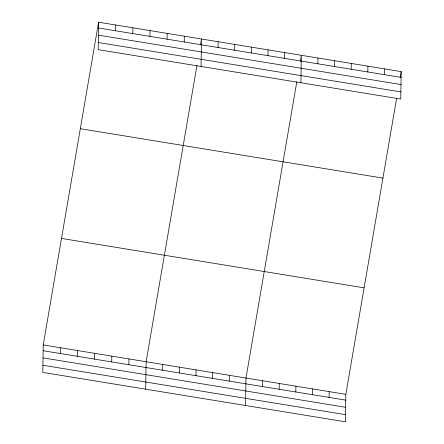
<?xml version="1.0" encoding="UTF-8"?>
<svg xmlns="http://www.w3.org/2000/svg" width="444" height="444" viewBox="0 0 444 444"><rect width="100%" height="100%" fill="white"/><g stroke="black" fill="none" stroke-linecap="round" stroke-linejoin="round"><path stroke-width="0.67" d="M98.59 22.2L98.157 49.656L400.771 99.062L401.198 71.606L98.59 22.2L43.229 344.938L42.802 372.394L345.41 421.8L345.843 394.344L396.664 98.069M60.29 353.529L60.378 347.735M77.434 356.327L77.528 350.538M94.583 359.129L94.672 353.335M115.645 30.791L115.74 24.997M111.733 361.927L111.821 356.138M132.795 33.589L132.884 27.8M128.877 364.729L128.971 358.935M149.944 36.391L150.033 30.597M145.688 389.194L146.12 361.738L196.942 65.457M167.088 39.189L167.183 33.4M162.671 370.246L162.759 364.452M184.238 41.991L184.332 36.197M179.315 372.96L179.404 367.171M195.959 375.68L196.048 369.891M201.049 66.456L201.476 39L200.455 44.949M212.604 378.393L212.693 372.605M218.032 47.508L218.121 41.714M229.243 381.113L229.337 375.324M234.676 50.222L234.765 44.433M245.549 405.494L245.982 378.038L296.803 81.763M251.315 52.941L251.409 47.153M262.532 386.546L262.62 380.758M267.96 55.655L268.054 49.867M279.176 389.266L279.265 383.477M284.604 58.375L284.698 52.586M295.821 391.985L295.909 386.191M300.91 82.756L301.337 55.3L300.316 61.255M312.465 394.699L312.554 388.911M317.893 63.808L317.982 58.02M329.104 397.419L329.198 391.625M334.537 66.528L334.626 60.739M351.182 69.247L351.271 63.453M367.821 71.961L367.915 66.173M384.465 74.681L384.56 68.887M400.177 77.561L401.198 71.606M98.501 27.989L401.11 77.395M98.385 35.143L400.999 84.549M98.274 42.507L400.882 91.914M80.32 128.705L382.933 178.111M61.5 238.434L364.108 287.84M43.229 344.938L345.843 394.344M43.14 350.727L345.748 400.133M43.029 357.881L345.637 407.287M42.913 365.246L345.521 414.652"/></g></svg>
